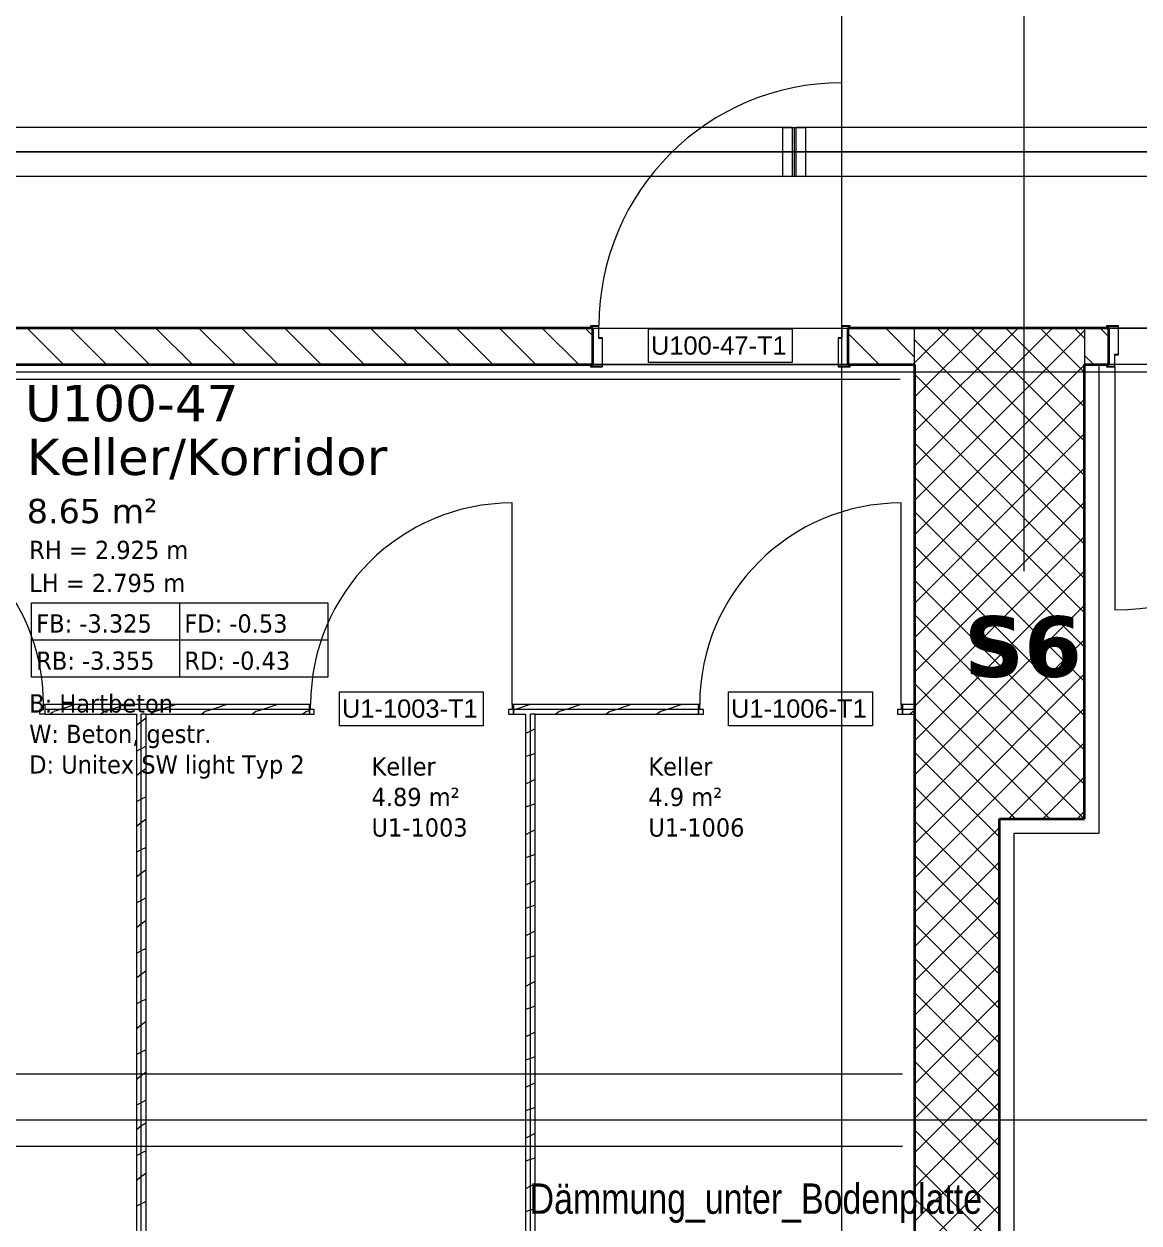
# Model space of a CAD drawing. Extents: x -1907 to 937, y -179 to 966.
# Drawn here: x -413 to -321.2, y 523.5 to 622.2 of the extents above; entities that cross this region are included whole.
import ezdxf
from ezdxf.lldxf.tags import DXFTag

# ---------------------------------------------------------------- set-up
doc = ezdxf.new("R2010")
doc.units = 0
doc.layers.get('0').update_dxf_attribs({"lineweight": 13})
for name, color, linetype, lineweight in [('A-AREA-____-IDEN', 7, 'Continuous', 5), ('A-DETL-____-HDLN', 7, '_Verdeckte Linien_', 9), ('A-DETL-____-IDEN', 7, 'Continuous', 5), ('A-DOOR-____-IDEN', 7, 'Continuous', 5), ('A-DOOR-____-OTLN', 7, 'Continuous', 9), ('A-DOOR-FRAM-MCUT', 7, 'Continuous', 9), ('A-DOOR-OPNG-OTLN', 7, 'Continuous', 9), ('A-FLOR-____-OTLN', 7, 'Continuous', 9), ('A-FLOR-____-OVHD', 7, 'Strichpunkt - Fein', 9), ('A-WALL-____-MCUT', 7, 'Continuous', 35), ('A-WALL-____-PATT', 7, 'Continuous', 35), ('A-WALL-FNSH-MCUT', 7, 'Continuous', 35), ('S-GRID-____-OTLN', 7, 'Continuous', 5)]:
    doc.layers.add(name, color=color, linetype=linetype, lineweight=lineweight)
for name, color, linetype, lineweight, true_color in [('A-DETL-____-OTLN', 5, 'Continuous', 9, 0x0000ff), ('EL01_WAN_Röhre Boden', 7, 'Continuous', 13, 0xff6666), ('S-GRID-____-IDEN', 7, 'Continuous', 9, 0x5555aa)]:
    doc.layers.add(name, color=color, linetype=linetype, lineweight=lineweight, true_color=true_color)
doc.styles.get("Standard").update_dxf_attribs({"font": 'arial.ttf'})
tags = doc.linetypes.add('_Rasterlinie_', pattern=[0.375, 0.2, -0.05, 0.075, -0.05]).pattern_tags.tags
tags[10:11] = [DXFTag(74, 4), DXFTag(75, 0), DXFTag(340, '0'), DXFTag(46, 1.0), DXFTag(50, 0.0), DXFTag(44, 0.0), DXFTag(45, 0.0)]
tags[8:9] = [DXFTag(74, 4), DXFTag(75, 0), DXFTag(340, '0'), DXFTag(46, 1.0), DXFTag(50, 0.0), DXFTag(44, 0.0), DXFTag(45, 0.0)]
tags[6:7] = [DXFTag(74, 4), DXFTag(75, 0), DXFTag(340, '0'), DXFTag(46, 1.0), DXFTag(50, 0.0), DXFTag(44, 0.0), DXFTag(45, 0.0)]
tags[4:5] = [DXFTag(74, 4), DXFTag(75, 0), DXFTag(340, '0'), DXFTag(46, 1.0), DXFTag(50, 0.0), DXFTag(44, 0.0), DXFTag(45, 0.0)]
tags = doc.linetypes.add('_Strichliert - Fein_', pattern=[0.15, 0.1, -0.05]).pattern_tags.tags
tags[6:7] = [DXFTag(74, 4), DXFTag(75, 0), DXFTag(340, '0'), DXFTag(46, 1.0), DXFTag(50, 0.0), DXFTag(44, 0.0), DXFTag(45, 0.0)]
tags[4:5] = [DXFTag(74, 4), DXFTag(75, 0), DXFTag(340, '0'), DXFTag(46, 1.0), DXFTag(50, 0.0), DXFTag(44, 0.0), DXFTag(45, 0.0)]
tags = doc.linetypes.add('_Verdeckte Linien_', pattern=[0.15, 0.1, -0.05]).pattern_tags.tags
tags[6:7] = [DXFTag(74, 4), DXFTag(75, 0), DXFTag(340, '0'), DXFTag(46, 1.0), DXFTag(50, 0.0), DXFTag(44, 0.0), DXFTag(45, 0.0)]
tags[4:5] = [DXFTag(74, 4), DXFTag(75, 0), DXFTag(340, '0'), DXFTag(46, 1.0), DXFTag(50, 0.0), DXFTag(44, 0.0), DXFTag(45, 0.0)]
tags = doc.linetypes.add('ACAD_ISO03W100', pattern=[30, 12, -18]).pattern_tags.tags
tags[6:7] = [DXFTag(74, 4), DXFTag(75, 0), DXFTag(340, '0'), DXFTag(46, 0.0), DXFTag(50, 0.0), DXFTag(44, 0.0), DXFTag(45, 0.0)]
tags[4:5] = [DXFTag(74, 4), DXFTag(75, 0), DXFTag(340, '0'), DXFTag(46, 0.0), DXFTag(50, 0.0), DXFTag(44, 0.0), DXFTag(45, 0.0)]
tags = doc.linetypes.add('Grundrissdarstellung Sturz', pattern=[0.25, 0.15, -0.05, 0, -0.05]).pattern_tags.tags
tags[10:11] = [DXFTag(74, 4), DXFTag(75, 0), DXFTag(340, '0'), DXFTag(46, 1.0), DXFTag(50, 0.0), DXFTag(44, 0.0), DXFTag(45, 0.0)]
tags[8:9] = [DXFTag(74, 4), DXFTag(75, 0), DXFTag(340, '0'), DXFTag(46, 1.0), DXFTag(50, 0.0), DXFTag(44, 0.0), DXFTag(45, 0.0)]
tags[6:7] = [DXFTag(74, 4), DXFTag(75, 0), DXFTag(340, '0'), DXFTag(46, 1.0), DXFTag(50, 0.0), DXFTag(44, 0.0), DXFTag(45, 0.0)]
tags[4:5] = [DXFTag(74, 4), DXFTag(75, 0), DXFTag(340, '0'), DXFTag(46, 1.0), DXFTag(50, 0.0), DXFTag(44, 0.0), DXFTag(45, 0.0)]
tags = doc.linetypes.add('Strichpunkt - Fein', pattern=[0.2, 0.1, -0.05, 0, -0.05]).pattern_tags.tags
tags[10:11] = [DXFTag(74, 4), DXFTag(75, 0), DXFTag(340, '0'), DXFTag(46, 1.0), DXFTag(50, 0.0), DXFTag(44, 0.0), DXFTag(45, 0.0)]
tags[8:9] = [DXFTag(74, 4), DXFTag(75, 0), DXFTag(340, '0'), DXFTag(46, 1.0), DXFTag(50, 0.0), DXFTag(44, 0.0), DXFTag(45, 0.0)]
tags[6:7] = [DXFTag(74, 4), DXFTag(75, 0), DXFTag(340, '0'), DXFTag(46, 1.0), DXFTag(50, 0.0), DXFTag(44, 0.0), DXFTag(45, 0.0)]
tags[4:5] = [DXFTag(74, 4), DXFTag(75, 0), DXFTag(340, '0'), DXFTag(46, 1.0), DXFTag(50, 0.0), DXFTag(44, 0.0), DXFTag(45, 0.0)]
tags = doc.linetypes.add('STRICHPUNKT2', pattern=[12.7, 6.35, -3.175, 0, -3.175]).pattern_tags.tags
tags[10:11] = [DXFTag(74, 4), DXFTag(75, 0), DXFTag(340, '0'), DXFTag(46, 0.0), DXFTag(50, 0.0), DXFTag(44, 0.0), DXFTag(45, 0.0)]
tags[8:9] = [DXFTag(74, 4), DXFTag(75, 0), DXFTag(340, '0'), DXFTag(46, 0.0), DXFTag(50, 0.0), DXFTag(44, 0.0), DXFTag(45, 0.0)]
tags[6:7] = [DXFTag(74, 4), DXFTag(75, 0), DXFTag(340, '0'), DXFTag(46, 0.0), DXFTag(50, 0.0), DXFTag(44, 0.0), DXFTag(45, 0.0)]
tags[4:5] = [DXFTag(74, 4), DXFTag(75, 0), DXFTag(340, '0'), DXFTag(46, 0.0), DXFTag(50, 0.0), DXFTag(44, 0.0), DXFTag(45, 0.0)]

# ---------------------------------------------------------------- blocks, each defined once
blk = doc.blocks.new('Referenz-A0UJ2810XE', base_point=(-1920.131, -159.413))
at = {"layer": 'A-AREA-____-IDEN', "color": 0, "linetype": 'Continuous', "ltscale": 0.13}
for p, q in [((-412.405, 574.539), (-388.005, 574.539)), ((-412.405, 568.417), (-412.405, 574.539)), ((-400.205, 574.539), (-400.205, 568.417)), ((-388.005, 574.539), (-388.005, 568.417)), ((-412.405, 571.478), (-388.005, 571.478)), ((-388.005, 568.417), (-412.405, 568.417))]:
    blk.add_line(p, q, dxfattribs=at)
at = {"layer": 'A-DETL-____-HDLN', "color": 0, "linetype": '_Verdeckte Linien_', "ltscale": 0.13}
for p, q in [((-536.961, 535.75), (-340.661, 535.75)), ((-340.661, 529.75), (-525.461, 529.75))]:
    blk.add_line(p, q, dxfattribs=at)
at = {"layer": 'A-DETL-____-OTLN', "color": 0, "linetype": '_Strichliert - Fein_', "ltscale": 0.13}
blk.add_line((-417.761, 592.95), (-340.861, 592.95), dxfattribs=at)
at = {"layer": 'A-DOOR-____-IDEN', "color": 0, "linetype": 'Continuous', "ltscale": 0.13}
for p, q in [((-361.582, 597.086), (-349.742, 597.086)), ((-361.582, 594.306), (-361.582, 597.086)), ((-349.742, 597.086), (-349.742, 594.306)), ((-349.742, 594.306), (-361.582, 594.306)), ((-387.032, 567.188), (-375.192, 567.188)), ((-387.032, 564.408), (-387.032, 567.188)), ((-375.192, 567.188), (-375.192, 564.408)), ((-354.982, 567.188), (-343.142, 567.188)), ((-354.982, 564.408), (-354.982, 567.188)), ((-343.142, 567.188), (-343.142, 564.408)), ((-375.192, 564.408), (-387.032, 564.408)), ((-343.142, 564.408), (-354.982, 564.408))]:
    blk.add_line(p, q, dxfattribs=at)
at = {"layer": 'A-DOOR-____-OTLN', "color": 0, "linetype": 'Grundrissdarstellung Sturz', "ltscale": 0.13}
for p, q in [((-366.161, 597.15), (-345.161, 597.15)), ((-302.661, 597.15), (-323.661, 597.15)), ((-366.161, 594.15), (-345.161, 594.15)), ((-302.661, 594.15), (-323.661, 594.15))]:
    blk.add_line(p, q, dxfattribs=at)
at = {"layer": 'A-DOOR-FRAM-MCUT', "color": 0, "linetype": 'Continuous', "ltscale": 0.13}
for p, q in [((-365.661, 597.35), (-366.361, 597.35)), ((-366.361, 597.35), (-366.361, 597.15)), ((-366.361, 597.15), (-366.321, 597.15)), ((-366.321, 597.15), (-366.321, 597.31)), ((-366.321, 597.31), (-365.701, 597.31)), ((-365.701, 597.31), (-365.701, 596.31)), ((-365.661, 596.35), (-365.661, 597.35)), ((-344.961, 597.35), (-345.661, 597.35)), ((-345.661, 597.35), (-345.661, 596.35)), ((-345.621, 596.31), (-345.621, 597.31)), ((-345.621, 597.31), (-345.001, 597.31)), ((-345.001, 597.31), (-345.001, 597.15)), ((-345.001, 597.15), (-344.961, 597.15)), ((-344.961, 597.15), (-344.961, 597.35)), ((-322.861, 597.35), (-323.861, 597.35)), ((-323.861, 597.35), (-323.861, 597.15)), ((-323.861, 597.15), (-323.821, 597.15)), ((-323.821, 597.15), (-323.821, 597.31)), ((-323.821, 597.31), (-322.901, 597.31)), ((-322.901, 597.31), (-322.901, 594.99)), ((-322.861, 594.95), (-322.861, 597.35)), ((-365.701, 596.31), (-365.401, 596.31)), ((-365.361, 596.35), (-365.661, 596.35)), ((-365.401, 596.31), (-365.401, 593.99)), ((-365.361, 593.95), (-365.361, 596.35)), ((-345.661, 596.35), (-345.961, 596.35)), ((-345.961, 596.35), (-345.961, 593.95)), ((-345.921, 593.99), (-345.921, 596.31)), ((-345.921, 596.31), (-345.621, 596.31)), ((-322.901, 594.99), (-323.201, 594.99)), ((-323.201, 594.99), (-323.201, 593.99)), ((-323.161, 593.95), (-323.161, 594.95)), ((-323.161, 594.95), (-322.861, 594.95)), ((-366.321, 594.15), (-366.361, 594.15)), ((-366.361, 594.15), (-366.361, 593.95)), ((-366.361, 593.95), (-365.361, 593.95)), ((-366.321, 593.99), (-366.321, 594.15)), ((-365.401, 593.99), (-366.321, 593.99)), ((-345.961, 593.95), (-344.961, 593.95)), ((-345.001, 593.99), (-345.921, 593.99)), ((-344.961, 594.15), (-345.001, 594.15)), ((-345.001, 594.15), (-345.001, 593.99)), ((-344.961, 593.95), (-344.961, 594.15)), ((-323.821, 594.15), (-323.861, 594.15)), ((-323.861, 594.15), (-323.861, 593.95)), ((-323.861, 593.95), (-323.161, 593.95)), ((-323.821, 593.99), (-323.821, 594.15)), ((-323.201, 593.99), (-323.821, 593.99)), ((-411.411, 565.752), (-411.411, 566.152)), ((-411.411, 566.152), (-411.311, 566.152)), ((-411.311, 566.152), (-411.311, 565.352)), ((-389.411, 566.152), (-389.511, 566.152)), ((-389.511, 566.152), (-389.511, 565.352)), ((-389.411, 565.752), (-389.411, 566.152)), ((-372.711, 566.152), (-372.811, 566.152)), ((-372.811, 566.152), (-372.811, 565.752)), ((-372.711, 565.352), (-372.711, 566.152)), ((-357.361, 566.152), (-357.461, 566.152)), ((-357.461, 566.152), (-357.461, 565.352)), ((-357.361, 565.752), (-357.361, 566.152)), ((-340.661, 566.152), (-340.761, 566.152)), ((-340.761, 566.152), (-340.761, 565.752)), ((-340.661, 565.352), (-340.661, 566.152)), ((-411.711, 565.752), (-411.411, 565.752)), ((-411.711, 565.352), (-411.711, 565.752)), ((-411.311, 565.352), (-411.711, 565.352)), ((-389.511, 565.352), (-389.111, 565.352)), ((-389.111, 565.752), (-389.411, 565.752)), ((-389.111, 565.352), (-389.111, 565.752)), ((-372.811, 565.752), (-373.111, 565.752)), ((-373.111, 565.752), (-373.111, 565.352)), ((-373.111, 565.352), (-372.711, 565.352)), ((-357.461, 565.352), (-357.061, 565.352)), ((-357.061, 565.752), (-357.361, 565.752)), ((-357.061, 565.352), (-357.061, 565.752)), ((-340.761, 565.752), (-341.061, 565.752)), ((-341.061, 565.752), (-341.061, 565.352)), ((-341.061, 565.352), (-340.661, 565.352))]:
    blk.add_line(p, q, dxfattribs=at)
at = {"layer": 'A-DOOR-OPNG-OTLN', "color": 0, "linetype": 'Continuous', "ltscale": 0.13}
for p, q in [((-345.661, 597.35), (-345.661, 617.35)), ((-323.161, 593.95), (-323.161, 573.95)), ((-372.811, 566.152), (-372.811, 582.752)), ((-340.761, 566.152), (-340.761, 582.752))]:
    blk.add_line(p, q, dxfattribs=at)
for centre, major_axis in [((-345.661, 597.35), (0, 20)), ((-323.161, 593.95), (0, -20)), ((-428.011, 566.152), (16.6, 0)), ((-372.811, 566.152), (0, 16.6)), ((-340.761, 566.152), (0, 16.6))]:
    blk.add_ellipse(centre, major_axis=major_axis, ratio=1, start_param=0, end_param=1.570796, dxfattribs=at)
at = {"layer": 'A-FLOR-____-OTLN', "color": 0, "linetype": 'Continuous', "ltscale": 0.13}
for p, q in [((-366.161, 597.15), (-365.701, 597.15)), ((-365.661, 597.15), (-345.661, 597.15)), ((-345.621, 597.15), (-345.161, 597.15)), ((-323.661, 597.15), (-322.901, 597.15)), ((-322.861, 597.15), (-303.461, 597.15)), ((-365.401, 594.15), (-366.161, 594.15)), ((-345.961, 594.15), (-365.361, 594.15)), ((-345.161, 594.15), (-345.921, 594.15)), ((-323.201, 594.15), (-323.661, 594.15)), ((-303.161, 594.15), (-323.161, 594.15))]:
    blk.add_line(p, q, dxfattribs=at)
at = {"layer": 'A-FLOR-____-OVHD', "color": 0, "linetype": 'Strichpunkt - Fein', "ltscale": 0.13}
for p, q in [((-324.461, 555.55), (-324.461, 594.15)), ((-331.461, 224.65), (-331.461, 555.55)), ((-331.461, 555.55), (-324.461, 555.55))]:
    blk.add_line(p, q, dxfattribs=at)
at = {"layer": 'A-WALL-____-MCUT', "color": 0, "linetype": 'Continuous', "ltscale": 0.35}
for p, q in [((-366.161, 597.15), (-418.961, 597.15)), ((-366.161, 594.15), (-366.161, 597.15)), ((-345.161, 597.15), (-345.161, 594.15)), ((-323.661, 597.15), (-345.161, 597.15)), ((-323.661, 594.15), (-323.661, 597.15)), ((-418.961, 594.15), (-366.161, 594.15)), ((-345.161, 594.15), (-339.661, 594.15)), ((-339.661, 594.15), (-339.661, 498.75)), ((-325.661, 594.15), (-323.661, 594.15)), ((-325.661, 556.75), (-325.661, 594.15)), ((-332.661, 428.75), (-332.661, 556.75)), ((-332.661, 556.75), (-325.661, 556.75))]:
    blk.add_line(p, q, dxfattribs=at)
at = {"layer": 'A-WALL-____-MCUT', "color": 0, "linetype": 'Continuous', "lineweight": 9, "ltscale": 0.13}
for p, q in [((-339.661, 594.15), (-339.661, 597.15)), ((-325.661, 597.15), (-325.661, 594.15)), ((-389.511, 565.752), (-411.311, 565.752)), ((-403.361, 502.75), (-403.361, 565.352)), ((-402.961, 565.352), (-403.361, 565.352)), ((-357.461, 565.752), (-372.711, 565.752)), ((-371.311, 502.75), (-371.311, 565.352)), ((-370.911, 565.352), (-371.311, 565.352)), ((-339.661, 565.752), (-340.661, 565.752))]:
    blk.add_line(p, q, dxfattribs=at)
at = {"layer": 'A-WALL-____-PATT', "color": 0, "linetype": 'Continuous', "lineweight": 9, "ltscale": 0.13}
for p, q in [((-412.756, 597.15), (-409.756, 594.15)), ((-409.22, 597.15), (-406.22, 594.15)), ((-405.685, 597.15), (-402.685, 594.15)), ((-402.149, 597.15), (-399.149, 594.15)), ((-398.613, 597.15), (-395.613, 594.15)), ((-395.078, 597.15), (-392.078, 594.15)), ((-391.542, 597.15), (-388.542, 594.15)), ((-388.007, 597.15), (-385.007, 594.15)), ((-384.471, 597.15), (-381.471, 594.15)), ((-380.936, 597.15), (-377.936, 594.15)), ((-377.4, 597.15), (-374.4, 594.15)), ((-373.865, 597.15), (-370.865, 594.15)), ((-370.329, 597.15), (-367.329, 594.15)), ((-366.794, 597.15), (-366.161, 596.518)), ((-345.161, 596.731), (-342.58, 594.15)), ((-342.045, 597.15), (-339.661, 594.767)), ((-339.661, 597.109), (-339.62, 597.15)), ((-339.661, 594.281), (-336.792, 597.15)), ((-339.661, 591.452), (-333.963, 597.15)), ((-339.661, 588.624), (-331.135, 597.15)), ((-339.661, 585.795), (-328.306, 597.15)), ((-339.661, 582.967), (-325.661, 596.967)), ((-325.661, 585.009), (-337.802, 597.15)), ((-325.661, 587.838), (-334.974, 597.15)), ((-325.661, 590.666), (-332.145, 597.15)), ((-325.661, 593.494), (-329.317, 597.15)), ((-325.661, 596.323), (-326.489, 597.15)), ((-324.367, 597.15), (-323.661, 596.444)), ((-325.661, 582.181), (-339.661, 596.181)), ((-325.661, 594.909), (-324.903, 594.15)), ((-339.661, 580.138), (-325.661, 594.138)), ((-325.661, 579.352), (-339.661, 593.352)), ((-339.661, 577.31), (-325.661, 591.31)), ((-325.661, 576.524), (-339.661, 590.524)), ((-339.661, 574.482), (-325.661, 588.482)), ((-325.661, 573.695), (-339.661, 587.695)), ((-339.661, 571.653), (-325.661, 585.653)), ((-325.661, 570.867), (-339.661, 584.867)), ((-339.661, 568.825), (-325.661, 582.825)), ((-325.661, 568.039), (-339.661, 582.039)), ((-339.661, 565.996), (-325.661, 579.996)), ((-325.661, 565.21), (-339.661, 579.21)), ((-339.661, 563.168), (-325.661, 577.168)), ((-325.661, 562.382), (-339.661, 576.382)), ((-339.661, 560.339), (-325.661, 574.339)), ((-325.661, 559.553), (-339.661, 573.553)), ((-339.661, 557.511), (-325.661, 571.511)), ((-325.686, 556.75), (-339.661, 570.725)), ((-328.515, 556.75), (-339.661, 567.896)), ((-337.594, 556.75), (-325.661, 568.683)), ((-408.81, 566.152), (-410.01, 565.752)), ((-404.645, 566.152), (-405.845, 565.752)), ((-400.48, 566.152), (-401.68, 565.752)), ((-396.316, 566.152), (-397.516, 565.752)), ((-392.151, 566.152), (-393.351, 565.752)), ((-371.327, 566.152), (-372.527, 565.752)), ((-367.163, 566.152), (-368.363, 565.752)), ((-362.998, 566.152), (-364.198, 565.752)), ((-358.833, 566.152), (-360.033, 565.752)), ((-334.765, 556.75), (-325.661, 565.854)), ((-410.587, 565.564), (-410.869, 565.352)), ((-410.01, 565.752), (-410.558, 565.569)), ((-406.421, 565.564), (-406.704, 565.352)), ((-405.845, 565.752), (-406.393, 565.569)), ((-402.961, 565.036), (-403.361, 564.736)), ((-402.256, 565.565), (-402.54, 565.352)), ((-401.68, 565.752), (-402.227, 565.57)), ((-398.091, 565.565), (-398.375, 565.352)), ((-397.516, 565.752), (-398.062, 565.57)), ((-393.925, 565.565), (-394.21, 565.352)), ((-393.351, 565.752), (-393.897, 565.57)), ((-389.76, 565.565), (-390.045, 565.352)), ((-389.511, 565.644), (-389.732, 565.57)), ((-372.527, 565.752), (-372.711, 565.691)), ((-368.933, 565.567), (-369.22, 565.352)), ((-368.363, 565.752), (-368.907, 565.571)), ((-364.768, 565.567), (-365.055, 565.352)), ((-364.198, 565.752), (-364.742, 565.571)), ((-360.603, 565.567), (-360.89, 565.352)), ((-360.033, 565.752), (-360.576, 565.571)), ((-339.776, 565.568), (-340.065, 565.352)), ((-339.661, 565.601), (-339.751, 565.572)), ((-331.343, 556.75), (-339.661, 565.068)), ((-403.361, 564.736), (-403.761, 564.436)), ((-371.311, 563.963), (-371.711, 563.763)), ((-370.911, 564.163), (-371.311, 563.963)), ((-331.937, 556.75), (-325.661, 563.026)), ((-403.361, 562.516), (-403.761, 562.316)), ((-402.961, 562.716), (-403.361, 562.516)), ((-371.311, 561.993), (-371.711, 561.859)), ((-370.911, 562.126), (-371.311, 561.993)), ((-334.172, 556.75), (-339.661, 562.24)), ((-402.961, 560.871), (-403.361, 560.571)), ((-403.361, 560.571), (-403.761, 560.271)), ((-370.911, 559.998), (-371.311, 559.798)), ((-329.109, 556.75), (-325.661, 560.197)), ((-371.311, 559.798), (-371.711, 559.598)), ((-337, 556.75), (-339.661, 559.411)), ((-403.361, 558.351), (-403.761, 558.151)), ((-402.961, 558.551), (-403.361, 558.351)), ((-370.911, 557.961), (-371.311, 557.828)), ((-371.311, 557.828), (-371.711, 557.695)), ((-326.28, 556.75), (-325.661, 557.369)), ((-403.361, 556.406), (-403.761, 556.106)), ((-402.961, 556.706), (-403.361, 556.406)), ((-339.661, 554.683), (-337.594, 556.75)), ((-339.661, 551.854), (-334.765, 556.75)), ((-332.661, 549.583), (-339.661, 556.583)), ((-339.661, 549.026), (-332.661, 556.026)), ((-332.661, 552.411), (-337, 556.75)), ((-332.661, 555.24), (-334.172, 556.75)), ((-371.311, 555.634), (-371.711, 555.434)), ((-370.911, 555.834), (-371.311, 555.634)), ((-403.361, 554.186), (-403.761, 553.986)), ((-402.961, 554.386), (-403.361, 554.186)), ((-371.311, 553.663), (-371.711, 553.53)), ((-370.911, 553.796), (-371.311, 553.663)), ((-332.661, 546.754), (-339.661, 553.754)), ((-339.661, 546.197), (-332.661, 553.197)), ((-403.361, 552.241), (-403.761, 551.941)), ((-402.961, 552.541), (-403.361, 552.241)), ((-371.311, 551.469), (-371.711, 551.269)), ((-370.911, 551.669), (-371.311, 551.469)), ((-403.361, 550.021), (-403.761, 549.821)), ((-402.961, 550.221), (-403.361, 550.021)), ((-332.661, 543.926), (-339.661, 550.926)), ((-339.661, 543.369), (-332.661, 550.369)), ((-371.311, 549.498), (-371.711, 549.365)), ((-370.911, 549.632), (-371.311, 549.498)), ((-403.361, 548.076), (-403.761, 547.776)), ((-402.961, 548.376), (-403.361, 548.076)), ((-332.661, 541.097), (-339.661, 548.097)), ((-371.311, 547.304), (-371.711, 547.104)), ((-370.911, 547.504), (-371.311, 547.304)), ((-339.661, 540.54), (-332.661, 547.54)), ((-402.961, 546.056), (-403.361, 545.856)), ((-403.361, 545.856), (-403.761, 545.656)), ((-371.311, 545.334), (-371.711, 545.2)), ((-370.911, 545.467), (-371.311, 545.334)), ((-332.661, 538.269), (-339.661, 545.269)), ((-402.961, 544.211), (-403.361, 543.911)), ((-339.661, 537.712), (-332.661, 544.712)), ((-403.361, 543.911), (-403.761, 543.611)), ((-371.311, 543.139), (-371.711, 542.939)), ((-370.911, 543.339), (-371.311, 543.139)), ((-332.661, 535.441), (-339.661, 542.441)), ((-403.361, 541.691), (-403.761, 541.491)), ((-402.961, 541.891), (-403.361, 541.691)), ((-371.311, 541.169), (-371.711, 541.036)), ((-370.911, 541.302), (-371.311, 541.169)), ((-339.661, 534.884), (-332.661, 541.884)), ((-403.361, 539.746), (-403.761, 539.446)), ((-402.961, 540.046), (-403.361, 539.746)), ((-370.911, 539.174), (-371.311, 538.974)), ((-332.661, 532.612), (-339.661, 539.612)), ((-371.311, 538.974), (-371.711, 538.774)), ((-339.661, 532.055), (-332.661, 539.055)), ((-403.361, 537.526), (-403.761, 537.326)), ((-402.961, 537.726), (-403.361, 537.526)), ((-371.311, 537.004), (-371.711, 536.871)), ((-370.911, 537.138), (-371.311, 537.004)), ((-332.661, 529.784), (-339.661, 536.784)), ((-339.661, 529.227), (-332.661, 536.227)), ((-403.361, 535.581), (-403.761, 535.281)), ((-402.961, 535.881), (-403.361, 535.581)), ((-371.311, 534.809), (-371.711, 534.609)), ((-370.911, 535.009), (-371.311, 534.809)), ((-403.361, 533.361), (-403.761, 533.161)), ((-402.961, 533.561), (-403.361, 533.361)), ((-332.661, 526.955), (-339.661, 533.955)), ((-339.661, 526.398), (-332.661, 533.398)), ((-371.311, 532.84), (-371.711, 532.706)), ((-370.911, 532.973), (-371.311, 532.84)), ((-403.361, 531.416), (-403.761, 531.116)), ((-402.961, 531.716), (-403.361, 531.416)), ((-371.311, 530.644), (-371.711, 530.444)), ((-370.911, 530.844), (-371.311, 530.644)), ((-332.661, 524.127), (-339.661, 531.127)), ((-339.661, 523.57), (-332.661, 530.57)), ((-402.961, 529.396), (-403.361, 529.196)), ((-403.361, 529.196), (-403.761, 528.996)), ((-371.311, 528.675), (-371.711, 528.541)), ((-370.911, 528.808), (-371.311, 528.675)), ((-332.661, 521.299), (-339.661, 528.299)), ((-402.961, 527.551), (-403.361, 527.251)), ((-339.661, 520.741), (-332.661, 527.741)), ((-403.361, 527.251), (-403.761, 526.951)), ((-371.311, 526.479), (-371.711, 526.279)), ((-370.911, 526.679), (-371.311, 526.479)), ((-332.661, 518.47), (-339.661, 525.47)), ((-403.361, 525.031), (-403.761, 524.831)), ((-402.961, 525.231), (-403.361, 525.031)), ((-371.311, 524.51), (-371.711, 524.377)), ((-370.911, 524.643), (-371.311, 524.51)), ((-339.661, 517.913), (-332.661, 524.913))]:
    blk.add_line(p, q, dxfattribs=at)
at = {"layer": 'A-WALL-FNSH-MCUT', "color": 0, "linetype": 'Continuous', "lineweight": 9, "ltscale": 0.13}
for p, q in [((-389.511, 566.152), (-411.311, 566.152)), ((-411.311, 566.152), (-411.311, 565.352)), ((-389.511, 565.352), (-389.511, 566.152)), ((-357.461, 566.152), (-372.711, 566.152)), ((-372.711, 566.152), (-372.711, 565.352)), ((-357.461, 565.352), (-357.461, 566.152)), ((-339.661, 566.152), (-340.661, 566.152)), ((-340.661, 566.152), (-340.661, 565.352)), ((-411.311, 565.352), (-403.761, 565.352)), ((-403.761, 565.352), (-403.761, 502.75)), ((-402.961, 565.352), (-389.511, 565.352)), ((-402.961, 502.75), (-402.961, 565.352)), ((-372.711, 565.352), (-371.711, 565.352)), ((-371.711, 565.352), (-371.711, 502.75)), ((-370.911, 565.352), (-357.461, 565.352)), ((-370.911, 502.75), (-370.911, 565.352)), ((-340.661, 565.352), (-339.661, 565.352))]:
    blk.add_line(p, q, dxfattribs=at)
at = {"layer": 'S-GRID-____-OTLN', "color": 0, "linetype": '_Rasterlinie_', "ltscale": 0.13}
for p, q in [((-345.661, 186.65), (-345.661, 950.472)), ((-330.661, 950.472), (-330.661, 577.142)), ((-928.261, 593.55), (316.929, 593.55)), ((-944.261, 531.95), (300.929, 531.95))]:
    blk.add_line(p, q, dxfattribs=at)
at = {"layer": 'A-AREA-____-IDEN', "color": 0, "linetype": 'Continuous', "ltscale": 0.13, "attachment_point": 1}
for s, insert, char_height in [('{\\fVerdana;U100-47}', (-412.941, 592.48), 3), ('{\\fVerdana;Keller/Korridor}', (-412.798, 588.057), 3), ('{\\fVerdana;8.65 m²}', (-412.789, 583.087), 2), ('{\\W0.9;\\fVerdana;RH = 2.925 m}', (-412.591, 579.638), 1.5), ('{\\W0.9;\\fVerdana;LH = 2.795 m}', (-412.591, 576.916), 1.5), ('{\\W0.9;\\fVerdana;FB: -3.325}', (-412.014, 573.58), 1.5), ('{\\W0.9;\\fVerdana;FD: -0.53}', (-399.814, 573.58), 1.5), ('{\\W0.9;\\fVerdana;RB: -3.355}', (-412.014, 570.519), 1.5), ('{\\W0.9;\\fVerdana;RD: -0.43}', (-399.814, 570.519), 1.5), ('{\\W0.9;\\fVerdana;B: Hartbeton}', (-412.591, 566.994), 1.5), ('{\\W0.9;\\fVerdana;W: Beton, gestr.}', (-412.591, 564.481), 1.5), ('{\\W0.9;\\fVerdana;D: Unitex SW light Typ 2}', (-412.591, 561.967), 1.5), ('{\\W0.9;\\fVerdana;Keller}', (-384.393, 561.806), 1.5), ('{\\W0.9;\\fVerdana;Keller}', (-361.593, 561.806), 1.5), ('{\\W0.9;\\fVerdana;4.89 m²}', (-384.393, 559.293), 1.5), ('{\\W0.9;\\fVerdana;4.9 m²}', (-361.593, 559.293), 1.5), ('{\\W0.9;\\fVerdana;U1-1003}', (-384.393, 556.779), 1.5), ('{\\W0.9;\\fVerdana;U1-1006}', (-361.593, 556.779), 1.5)]:
    blk.add_mtext(s, dxfattribs=dict(at, insert=insert, char_height=char_height))
at = {"layer": 'A-DETL-____-IDEN', "color": 0, "linetype": 'Continuous', "ltscale": 0.13, "insert": (-371.379, 526.712), "char_height": 2.5, "attachment_point": 1}
blk.add_mtext('{\\W0.8;\\fArial;Dämmung_unter_Bodenplatte}', dxfattribs=at)
at = {"layer": 'A-DOOR-____-IDEN', "color": 0, "linetype": 'Continuous', "ltscale": 0.13, "char_height": 1.5, "attachment_point": 1}
for s, insert in [('{\\fArial;U100-47-T1}', (-361.382, 596.468)), ('{\\fArial;U1-1003-T1}', (-386.832, 566.57)), ('{\\fArial;U1-1006-T1}', (-354.782, 566.57))]:
    blk.add_mtext(s, dxfattribs=dict(at, insert=insert))
at = {"layer": 'S-GRID-____-IDEN', "color": 0, "linetype": 'Continuous', "lineweight": 5, "ltscale": 0.13, "insert": (-335.591, 573.433), "char_height": 5, "attachment_point": 1}
blk.add_mtext('{\\fVerdana|b1|i0;S6}', dxfattribs=at)
blk = doc.blocks.new('Wickelfalzrohr-A0UJ283OXE', base_point=(-349.41, 609.662))
at = {"color": 0, "linetype": 'ByBlock', "lineweight": -2, "ltscale": 0.13}
for p, q in [((-229.41, 613.662), (-349.41, 613.662)), ((-349.41, 612.49), (-349.41, 613.662)), ((-229.41, 612.49), (-229.41, 613.662)), ((-349.41, 610.833), (-349.41, 612.49)), ((-229.41, 610.833), (-229.41, 612.49)), ((-349.41, 609.662), (-349.41, 610.833)), ((-229.41, 609.662), (-229.41, 610.833)), ((-349.41, 609.662), (-229.41, 609.662))]:
    blk.add_line(p, q, dxfattribs=at)
at = {"color": 0, "linetype": 'STRICHPUNKT2', "lineweight": 25, "ltscale": 0.25}
blk.add_line((-349.41, 611.662), (-229.41, 611.662), dxfattribs=at)
blk = doc.blocks.new('Wickelfalzrohr-A0UJ284OXE', base_point=(-469.71, 609.662))
at = {"color": 0, "linetype": 'ByBlock', "lineweight": -2, "ltscale": 0.13}
for p, q in [((-349.71, 613.662), (-469.71, 613.662)), ((-469.71, 612.49), (-469.71, 613.662)), ((-349.71, 612.49), (-349.71, 613.662)), ((-469.71, 610.833), (-469.71, 612.49)), ((-349.71, 610.833), (-349.71, 612.49)), ((-469.71, 609.662), (-469.71, 610.833)), ((-349.71, 609.662), (-349.71, 610.833)), ((-469.71, 609.662), (-349.71, 609.662))]:
    blk.add_line(p, q, dxfattribs=at)
at = {"color": 0, "linetype": 'STRICHPUNKT2', "lineweight": 25, "ltscale": 0.25}
blk.add_line((-469.71, 611.662), (-349.71, 611.662), dxfattribs=at)
blk = doc.blocks.new('Steckverbinder-A0UJ28K6XE', base_point=(-350.51, 609.662))
at = {"color": 0, "linetype": 'ByBlock', "lineweight": -2, "ltscale": 0.13}
for p, q in [((-348.61, 613.652), (-350.51, 613.652)), ((-350.51, 612.486), (-350.51, 613.652)), ((-349.56, 609.662), (-349.56, 613.662)), ((-348.61, 612.486), (-348.61, 613.652)), ((-350.51, 610.838), (-350.51, 612.486)), ((-348.61, 610.838), (-348.61, 612.486)), ((-350.51, 609.672), (-350.51, 610.838)), ((-348.61, 609.672), (-348.61, 610.838)), ((-350.51, 609.672), (-348.61, 609.672))]:
    blk.add_line(p, q, dxfattribs=at)
at = {"color": 0, "linetype": 'STRICHPUNKT2', "lineweight": 25, "ltscale": 0.25}
blk.add_line((-348.61, 611.662), (-350.51, 611.662), dxfattribs=at)

msp = doc.modelspace()

# ---------------------------------------------------------------- block references
at = {"color": 9, "lineweight": 25, "ltscale": 0.25, "true_color": 0xc0c0c0}
msp.add_blockref('Referenz-A0UJ2810XE', (-1920.131, -159.413), dxfattribs=at)
at = {"layer": 'EL01_WAN_Röhre Boden', "color": 6, "linetype": 'ACAD_ISO03W100', "ltscale": 0.13, "true_color": 0xff00ff}
for name, p in [('Wickelfalzrohr-A0UJ284OXE', (-469.71, 609.662)), ('Steckverbinder-A0UJ28K6XE', (-350.51, 609.662)), ('Wickelfalzrohr-A0UJ283OXE', (-349.41, 609.662))]:
    msp.add_blockref(name, p, dxfattribs=at)

doc.saveas('drawing.dxf')
